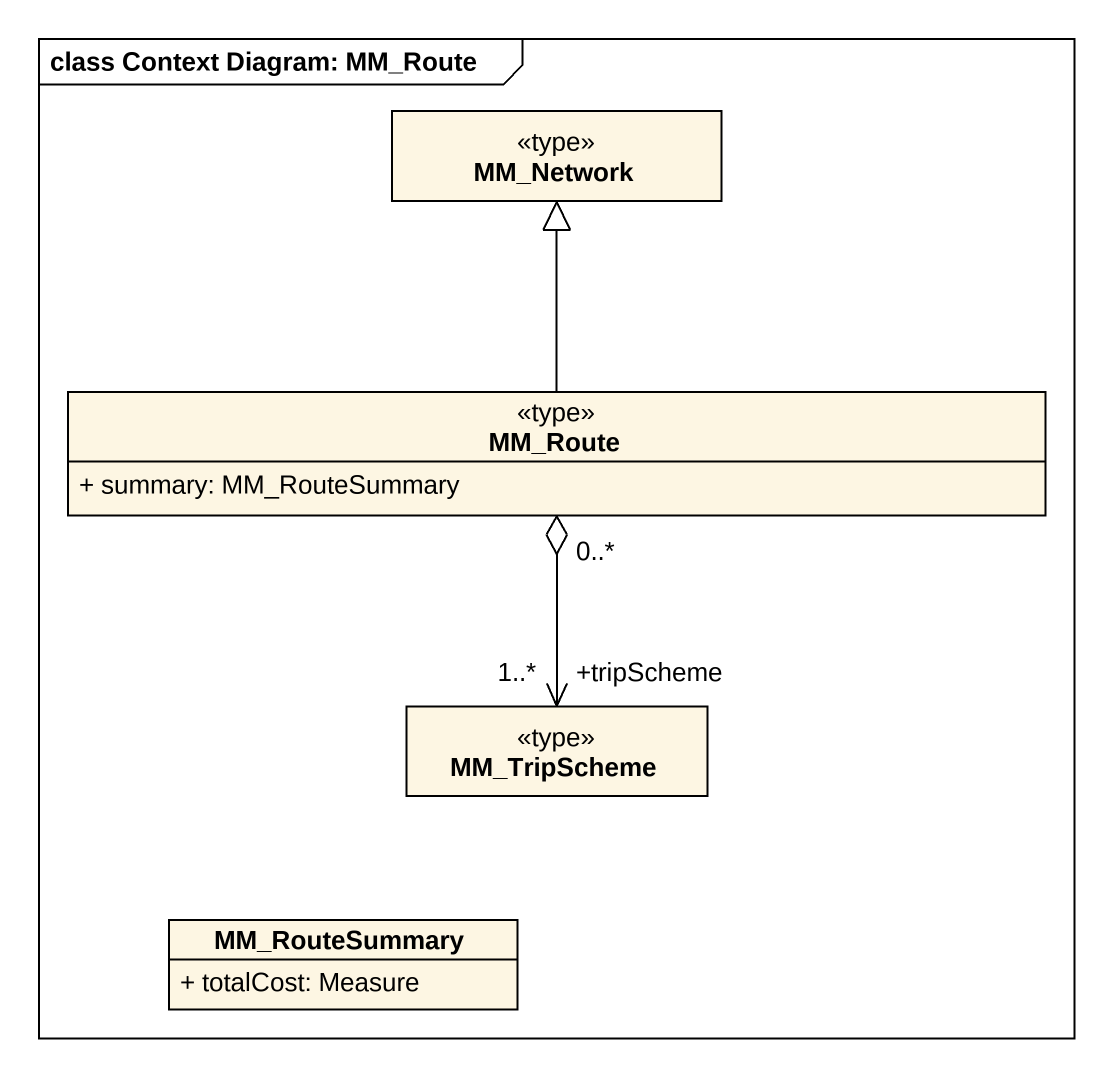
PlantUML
@startuml
mainframe class Context Diagram: MM_Route
hide circle
hide empty members
skinparam classAttributeIconSize 0
class MM_Network <<type>>
class MM_Route <<type>> {
  + summary: MM_RouteSummary
}
class MM_TripScheme <<type>>
class MM_RouteSummary {
  + totalCost: Measure
}
MM_Route -up-|> MM_Network
MM_Route "0..*" o--> "+tripScheme\n1..*" MM_TripScheme
@enduml
